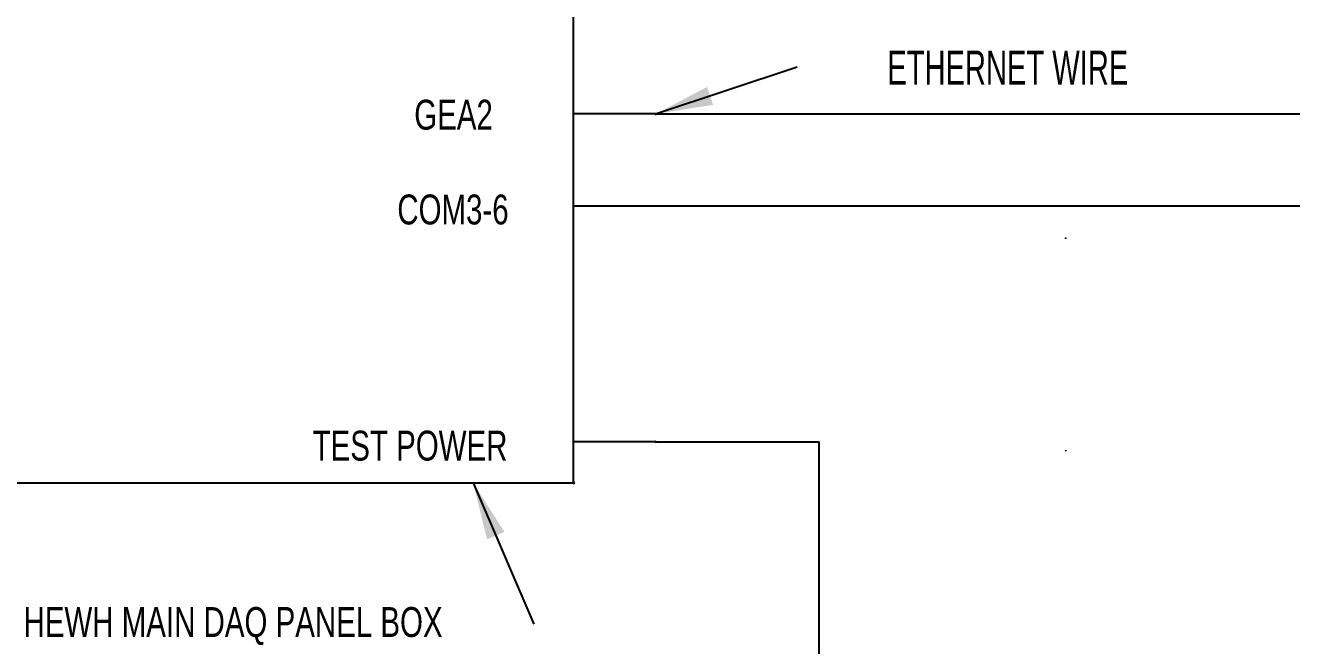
# Model space of a CAD drawing. Header units: inches. Extents: x 0 to 15.7, y 0.2 to 11.1.
# Drawn here: x 5.413 to 8.501, y 4.653 to 6.166 of the extents above; entities that cross this region are included whole.
import ezdxf

# ---------------------------------------------------------------- set-up
doc = ezdxf.new("R2010")
doc.units = ezdxf.units.IN
doc.header["$MEASUREMENT"] = 0
for name, color, linetype in [('103', 178, 'Continuous'), ('104', 174, 'Continuous'), ('94', 14, 'Continuous'), ('TEXT', 4, 'Continuous'), ('THIN_NEON_GREEN', 3, 'Continuous'), ('THIN_RED', 1, 'Continuous')]:
    doc.layers.add(name, color=color, linetype=linetype)
doc.styles.add('SLDTEXTSTYLE0', font='TXT', dxfattribs={"width": 0.736842})
doc.styles.add('SLDTEXTSTYLE3', font='TXT', dxfattribs={"width": 0.636842})
doc.dimstyles.new('SLDDIMSTYLE0', dxfattribs={"dimtxt": 0.18, "dimasz": 0.14, "dimexe": 0, "dimexo": 0.0625, "dimgap": 0, "dimtad": 0, "dimtih": 1, "dimtoh": 1, "dimdec": 0, "dimrnd": 1e-09, "dimzin": 0, "dimdsep": 46, "dimtxsty": 'Standard', "dimsah": 1, "dimcen": 0.09, "dimadec": 0, "dimazin": 0, "dimtfac": 0.14, "dimtdec": 0, "dimtofl": 0, "dimtmove": 0, "dimatfit": 3, "dimfxl": 0, "dimfrac": 2, "dimtolj": 1, "dimtzin": 0, "dimarcsym": 0})

# ---------------------------------------------------------------- blocks, each defined once
blk = doc.blocks.new('SW_NOTE_0_92')
at = {"layer": 'TEXT', "color": 0, "insert": (-0.7332, 0.0417), "char_height": 0.072917, "attachment_point": 2, "style": 'SLDTEXTSTYLE0'}
blk.add_mtext('HEWH MAIN DAQ PANEL BOX', dxfattribs=at)
blk = doc.blocks.new('SW_NOTE_0_93')
at = {"layer": 'TEXT', "color": 0, "insert": (0.5137, 0.0399), "char_height": 0.083333, "attachment_point": 2, "style": 'SLDTEXTSTYLE3'}
blk.add_mtext('ETHERNET WIRE', dxfattribs=at)

msp = doc.modelspace()

# ---------------------------------------------------------------- linework, layer by layer
at = {"layer": '103', "lineweight": 18}
for centre, start, end in [((7.95, 5.6457), 0, 180), ((6.95, 5.15), 90, 270), ((7.95, 5.1298), 180, 0)]:
    msp.add_arc(centre, 0.0015, start, end, dxfattribs=at)
at = {"layer": '104', "lineweight": 18}
msp.add_arc((6.95, 5.95), 0.0015, 90, 270, dxfattribs=at)
at = {"layer": '94', "lineweight": 25}
for p, q in [((6.95, 5.95), (6.75, 5.95)), ((6.95, 5.15), (6.75, 5.15))]:
    msp.add_line(p, q, dxfattribs=at)
at = {"layer": '94', "lineweight": 18}
for centre, radius, start, end in [((6.75, 5.95), 0.0015, 90, 270), ((6.95, 5.95), 0.0015, 270, 90), ((6.75, 5.15), 0.0015, 90, 270), ((6.95, 5.15), 0.0015, 270, 90), ((6.75, 5.05), 0.0025, 180, 0), ((6.75, 5.05), 0.0025, 270, 90)]:
    msp.add_arc(centre, radius, start, end, dxfattribs=at)
at = {"layer": 'THIN_NEON_GREEN'}
for p, q in [((6.75, 5.05), (6.75, 8.2475)), ((4.65, 5.05), (6.75, 5.05))]:
    msp.add_line(p, q, dxfattribs=at)
at = {"layer": 'THIN_RED'}
for p, q in [((6.95, 5.95), (8.55, 5.95)), ((6.75, 5.7261), (9.35, 5.7261)), ((6.95, 5.15), (7.3485, 5.15)), ((7.3485, 4.0493), (7.3485, 5.15))]:
    msp.add_line(p, q, dxfattribs=at)

# ---------------------------------------------------------------- block references
at = {"layer": 'TEXT'}
for name, p in [('SW_NOTE_0_93', (7.2951, 6.0646)), ('SW_NOTE_0_92', (6.6526, 4.7053))]:
    msp.add_blockref(name, p, dxfattribs=at)

# ---------------------------------------------------------------- texts
at = {"layer": 'TEXT', "char_height": 0.07292, "attachment_point": 2, "style": 'SLDTEXTSTYLE0'}
for s, insert in [('GEA2', (6.4571, 5.9847)), ('COM3-6', (6.4557, 5.7534)), ('TEST POWER', (6.351, 5.1773))]:
    msp.add_mtext(s, dxfattribs=dict(at, insert=insert))

# ---------------------------------------------------------------- leaders
at = {"layer": 'TEXT'}
for points in [[(6.95, 5.95), (7.2951, 6.0646)], [(6.5048, 5.05), (6.6526, 4.7053)]]:
    msp.add_leader(points, dimstyle='SLDDIMSTYLE0', dxfattribs=at)

doc.saveas('drawing.dxf')
